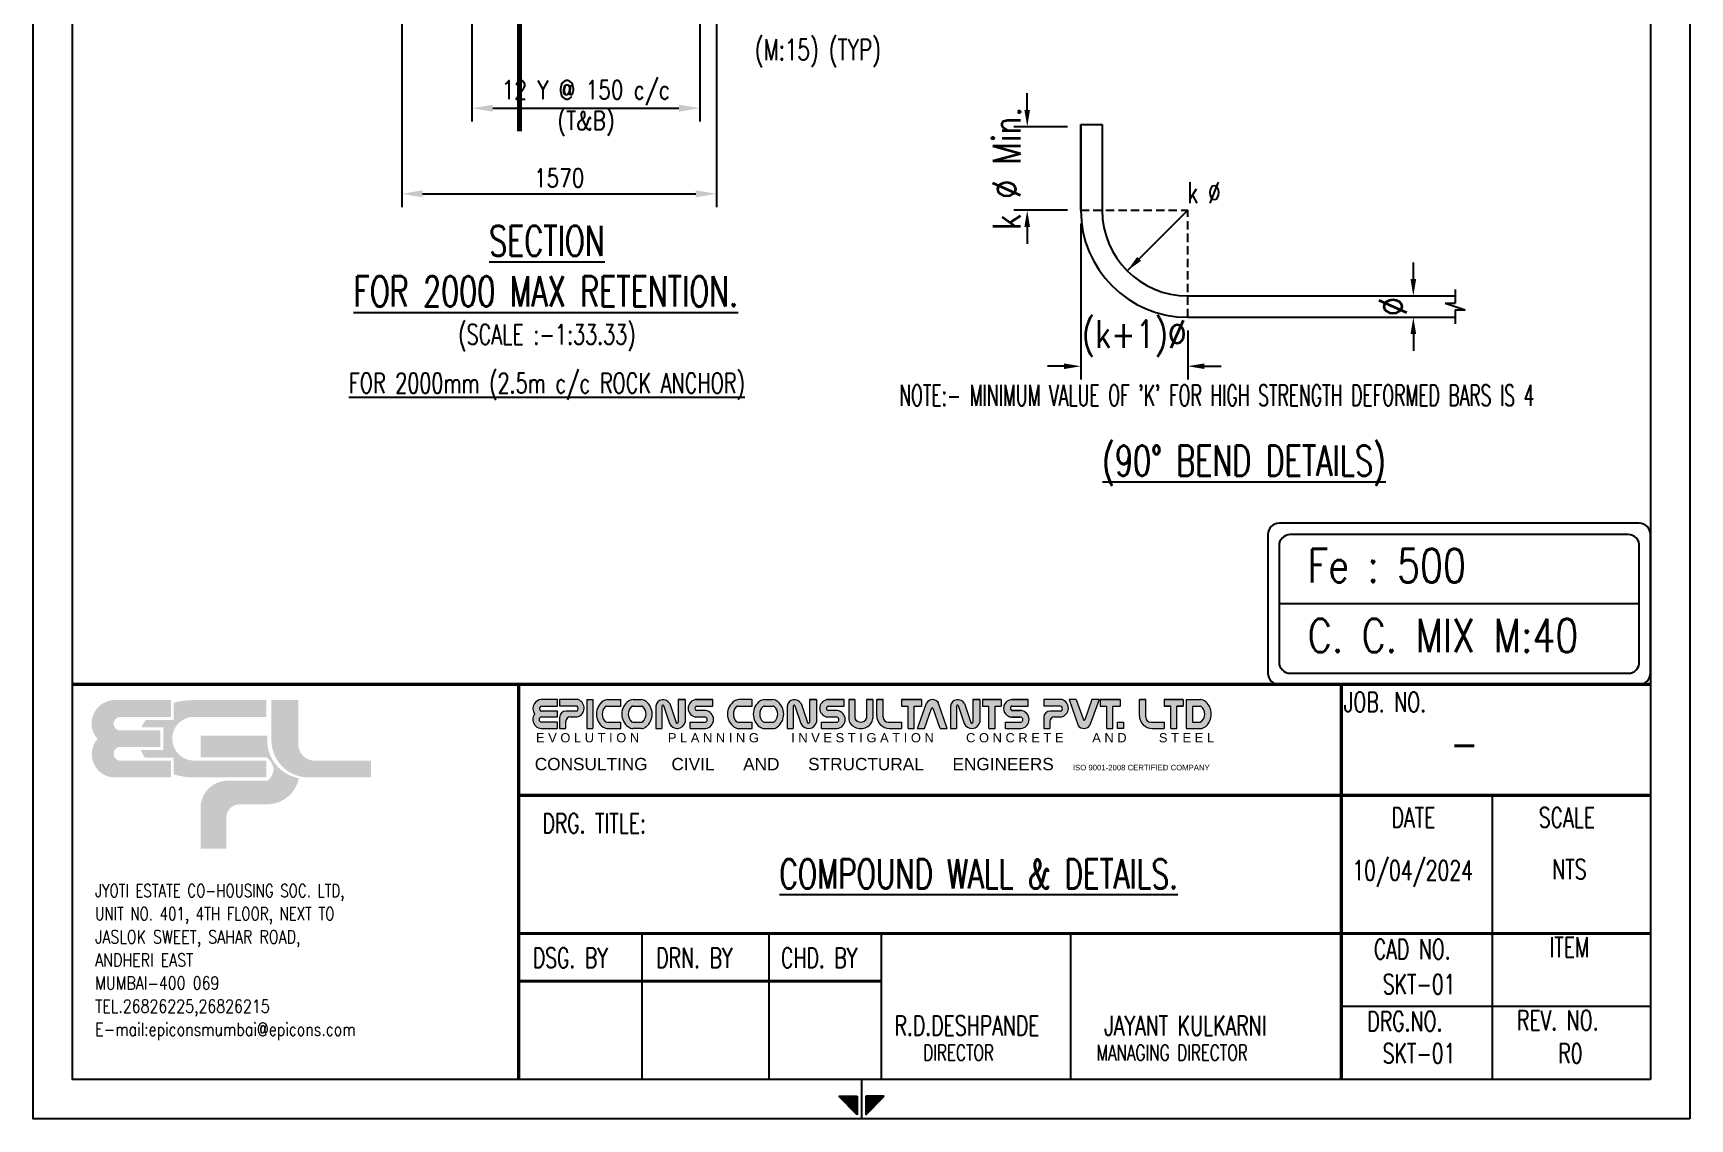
# Model space of a CAD drawing. Extents: x 345615 to 1272425, y -526289 to -156124.
# Drawn here: x 676095 to 700874, y -478849 to -462615 of the extents above; entities that cross this region are included whole.
import ezdxf
from ezdxf.enums import TextEntityAlignment as Align

# ---------------------------------------------------------------- set-up
doc = ezdxf.new("R2010")
doc.units = 0
doc.header["$LTSCALE"] = 500
doc.header["$MEASUREMENT"] = 0
doc.header["$PDMODE"] = 35
doc.header["$PDSIZE"] = -15
doc.linetypes.add('25090010060$0$HIDDEN', pattern=[0.375, 0.25, -0.125])
doc.layers.get('DEFPOINTS').update_dxf_attribs({"color": 4})
doc.layers.add('00 ECPL LOGO', color=250, linetype='Continuous', lineweight=20)
doc.layers.add('00 ELEV-2', color=9, linetype='Continuous', lineweight=30)
for name, color, linetype in [('3CONRED', 1, 'Continuous'), ('NO. BEAM', 3, 'Continuous'), ('PNA', 10, 'Continuous'), ('S-DIM-1', 5, 'Continuous'), ('S-REINFORCEMENT', 6, 'Continuous'), ('S-TEXT', 2, 'Continuous'), ('S-TEXT-1', 4, 'Continuous'), ('S-TITIL', 6, 'Continuous'), ('TEXT', 4, 'Continuous'), ('TEXT (SHEET)', 4, 'Continuous'), ('TEXT NORMAL', 4, 'Continuous'), ('TITLE', 4, 'Continuous')]:
    doc.layers.add(name, color=color, linetype=linetype)
doc.styles.add('ROMANS', font='simplex.shx', dxfattribs={"width": 0.8, "height": 275, "bigfont": 'bigfont.shx'})
doc.styles.add('SEC. TEXT', font='arial.ttf', dxfattribs={"height": 180})
doc.dimstyles.new('dim100', dxfattribs={"dimtxt": 250, "dimasz": 250, "dimexe": 200, "dimexo": 200, "dimgap": 100, "dimtad": 1, "dimdec": 0, "dimzin": 0, "dimdsep": 46, "dimtxsty": 'ROMANS', "dimcen": 0, "dimclrd": 5, "dimclre": 5, "dimclrt": 4, "dimadec": 0, "dimazin": 0, "dimtfac": 1, "dimtdec": 0, "dimtix": 1, "dimtofl": 0, "dimtmove": 2, "dimatfit": 3, "dimfxl": 0, "dimtolj": 1, "dimtzin": 0, "dimlwd": -1, "dimlwe": -1, "dimarcsym": 0})
doc.dimstyles.new('dim33.33', dxfattribs={"dimtxt": 250, "dimasz": 250, "dimexe": 200, "dimexo": 200, "dimgap": 100, "dimtad": 1, "dimdec": 0, "dimlfac": 0.333331, "dimzin": 0, "dimdsep": 46, "dimtxsty": 'ROMANS', "dimcen": 0, "dimclrd": 5, "dimclre": 5, "dimclrt": 4, "dimadec": 0, "dimazin": 0, "dimtfac": 1, "dimtdec": 0, "dimtix": 1, "dimtofl": 0, "dimtmove": 2, "dimatfit": 3, "dimfxl": 0, "dimtolj": 1, "dimtzin": 0, "dimlwd": -1, "dimlwe": -1, "dimarcsym": 0})

# ---------------------------------------------------------------- blocks, each defined once
blk = doc.blocks.new('MID')
at = {"layer": 'TEXT'}
for p, q in [((8.94, 1.07), (4.27, 5.74)), ((4.27, 5.74), (4.27, 1.07)), ((0, 0), (10, 0)), ((4.27, 1.07), (8.94, 1.07)), ((8.94, -1.07), (4.27, -5.74)), ((4.27, -1.07), (8.94, -1.07)), ((4.27, -5.74), (4.27, -1.07))]:
    blk.add_line(p, q, dxfattribs=at)
for points in [[(4.27, 5.74), (8.94, 1.07), (4.27, 1.07)], [(4.27, -5.74), (8.94, -1.07), (4.27, -1.07)]]:
    blk.add_solid(points, dxfattribs=at)
blk = doc.blocks.new('ecpl logo')
at = {"layer": '00 ECPL LOGO'}
for color, points in [(256, [(351, -827, 0.621111), (586, -1401), (1442, -1401), (1442, -1151), (682, -1151, -0.917622), (682, -948), (1285, -948), (1285, -702), (682, -702, -0.926164), (682, -501), (1442, -501), (1442, -251), (581, -251, 0.621111), (351, -827)]), (152, [(2940, -251), (2940, -863, 0.384329), (3453, -1401), (4422, -1401), (4422, -1151), (3582, -1151, -0.414214), (3340, -908), (3340, -251)]), (140, [(1887, -779), (1887, -1102), (2862, -1102, -0.232111), (2971, -1281, -0.194401), (2883, -1450), (2269, -1450, 0.364674), (1887, -1802), (1887, -2463), (2269, -2463), (2269, -1996, -0.414214), (2462, -1802), (2899, -1802, 0.338499), (3350, -1412, -0.371272), (2877, -839), (2877, -779)])]:
    blk.add_hatch(color=color, dxfattribs=at).paths.add_polyline_path(points)
h = blk.add_hatch(color=253, dxfattribs=at)
h.dxf.hatch_style = 1
h.paths.add_polyline_path([(995, -993, 0.07148), (1056, -1106), (1486, -1106), (1486, -1356, 0.065387), (1776, -1401), (2862, -1401), (2862, -1151), (1776, -1151, -0.910826), (1742, -501), (2862, -501), (2862, -251), (1776, -251, 0.069483), (1486, -291), (1486, -546), (1071, -546, 0.072407), (1003, -657), (1329, -657), (1329, -993)])
blk = doc.blocks.new('EPICONS TITLE')
at = {"layer": '00 ECPL LOGO'}
h = blk.add_hatch(color=7, dxfattribs=at)
h.dxf.hatch_style = 1
h.paths.add_polyline_path([(678, -252), (678, -146), (414, -146, 0.261636), (303, -208, 0.285841), (304, -378, 0.344902), (324, -574, 0.204992), (418, -614), (678, -614), (678, -510), (424, -510, -1), (418, -426), (678, -426), (678, -331), (424, -331, -1), (422, -252)])
h = blk.add_hatch(color=7, dxfattribs=at)
h.dxf.hatch_style = 1
h.paths.add_polyline_path([(1011, -146), (712, -146), (712, -252), (997, -252, -0.440545), (997, -331), (816, -331, 0.414214), (712, -435), (712, -614), (810, -614), (810, -504, -0.414214), (888, -426), (997, -426, 0.757811)])
h.paths.add_polyline_path([(1254, -146), (1153, -146), (1153, -614), (1254, -614)])
h.paths.add_polyline_path([(1708, -146), (1494, -146, 0.154275), (1419, -169, 0.519672), (1419, -591, 0.154275), (1494, -614), (1708, -614), (1708, -510), (1472, -510, -0.210356), (1452, -502, -0.388707), (1452, -260, -0.210356), (1472, -252), (1708, -252)])
h.paths.add_polyline_path([(2037, -146), (1904, -146, 0.159018), (1828, -171, 0.507969), (1828, -589, 0.159018), (1904, -614), (2037, -614, 0.173791), (2119, -585, 0.472311), (2119, -175, 0.173791)])
h.paths.add_polyline_path([(2046, -252, -0.185052), (2063, -258, -0.445894), (2063, -504, -0.185052), (2046, -510), (1899, -510, -0.185052), (1882, -504, -0.445894), (1882, -258, -0.185052), (1899, -252)], flags=16)
h.paths.add_polyline_path([(2501, -209, 0.723435), (2273, -252), (2273, -614), (2374, -614), (2374, -252, -0.723435), (2399, -241), (2495, -533, 0.724077), (2751, -510), (2751, -146), (2635, -146), (2635, -509, -0.755661), (2603, -519)])
h.paths.add_polyline_path([(3198, -146), (2916, -146, 0.823713), (2916, -429), (3082, -429, -0.713272), (3082, -510), (2830, -510), (2830, -614), (3082, -614, 0.900309), (3082, -324), (2936, -324, -0.746931), (2936, -252), (3198, -252)])
h = blk.add_hatch(color=7, dxfattribs=at)
h.dxf.hatch_style = 1
h.paths.add_polyline_path([(3837, -146), (3623, -146, 0.154275), (3548, -169, 0.519672), (3548, -591, 0.154275), (3623, -614), (3837, -614), (3837, -510), (3600, -510, -0.210932), (3581, -502, -0.385278), (3580, -260, -0.212895), (3599, -252), (3837, -252)])
h.paths.add_polyline_path([(4255, -175, 0.173792), (4173, -146), (4040, -146, 0.159018), (3964, -171, 0.507969), (3964, -589, 0.159018), (4040, -614), (4173, -614, 0.173792), (4255, -585, 0.472311)])
h.paths.add_polyline_path([(4182, -252, -0.185053), (4199, -258, -0.445893), (4199, -504, -0.185053), (4182, -510), (4035, -510, -0.185053), (4017, -504, -0.445893), (4017, -258, -0.185053), (4035, -252)], flags=16)
h.paths.add_polyline_path([(4406, -252), (4406, -614), (4507, -614), (4507, -252, -0.436861), (4522, -236, -0.319738), (4534, -245), (4629, -533, 0.724077), (4884, -510), (4884, -146), (4768, -146), (4768, -509, -0.755661), (4737, -519), (4635, -209, 0.723435)])
h.paths.add_polyline_path([(5335, -146), (5053, -146, 0.823713), (5053, -429), (5219, -429, -0.713272), (5219, -510), (4967, -510), (4967, -614), (5219, -614, 0.900309), (5219, -324), (5074, -324, -0.746931), (5074, -252), (5335, -252)])
h.paths.add_polyline_path([(5509, -146), (5408, -146), (5408, -452, 0.160106), (5433, -529, 0.505303), (5772, -529, 0.160106), (5797, -452), (5797, -146), (5699, -146), (5699, -451, -0.621318), (5509, -451)])
h.paths.add_polyline_path([(5969, -146), (5862, -146), (5862, -406, 0.414214), (6070, -614), (6267, -614), (6267, -510), (6047, -510, -0.414214), (5969, -432)])
h.paths.add_polyline_path([(6589, -146), (6267, -146), (6267, -249), (6372, -249), (6372, -614), (6473, -614), (6473, -249), (6589, -249)])
h.paths.add_polyline_path([(6863, -194, 0.539211), (6672, -201), (6523, -614), (6641, -614), (6752, -289, -0.708617), (6777, -289), (6894, -614), (7006, -614)])
h.paths.add_polyline_path([(7288, -209, 0.723435), (7059, -252), (7059, -614), (7160, -614), (7160, -252, -0.723435), (7186, -241), (7282, -533, 0.724077), (7538, -510), (7538, -146), (7421, -146), (7421, -509, -0.755661), (7390, -519)])
h.paths.add_polyline_path([(7886, -146), (7579, -146), (7579, -249), (7684, -249), (7684, -614), (7785, -614), (7785, -249), (7886, -249)])
h.paths.add_polyline_path([(8321, -146), (8059, -146, 0.157568), (7983, -170, 0.511532), (7983, -404, 0.157569), (8059, -429), (8206, -429, -0.713272), (8206, -510), (7953, -510), (7953, -614), (8206, -614, 0.900308), (8206, -324), (8065, -324), (8060, -324, -0.722204), (8060, -249), (8321, -249)])
h = blk.add_hatch(color=7, dxfattribs=at)
h.dxf.hatch_style = 1
h.paths.add_polyline_path([(8875, -146), (8576, -146), (8576, -252), (8849, -252, -0.270444), (8871, -265, -0.26297), (8871, -318, -0.270444), (8849, -331), (8680, -331, 0.414214), (8576, -435), (8576, -614), (8674, -614), (8674, -504, -0.414214), (8752, -426), (8861, -426, 0.757811)])
h.paths.add_polyline_path([(9103, -146), (8990, -146), (9133, -566, 0.539211), (9324, -560), (9474, -146), (9356, -146), (9244, -471, -0.708617), (9220, -471)])
h.paths.add_polyline_path([(9814, -146), (9492, -146), (9492, -249), (9597, -249), (9597, -614), (9698, -614), (9698, -249), (9814, -249)])
h.paths.add_polyline_path([(10234, -146), (10128, -146), (10128, -406, 0.414214), (10336, -614), (10533, -614), (10533, -510), (10312, -510, -0.414214), (10234, -432)])
h.paths.add_polyline_path([(9871, -510), (9775, -510), (9775, -614), (9871, -614)])
h = blk.add_hatch(color=7, dxfattribs=at)
h.dxf.hatch_style = 1
h.paths.add_polyline_path([(10533, -146), (10533, -249), (10637, -249), (10637, -614), (10739, -614), (10739, -249), (10839, -249), (10839, -146)])
h.paths.add_polyline_path([(10890, -146), (10890, -614), (11119, -614, 0.189446), (11208, -580, 0.435754), (11208, -181, 0.189446), (11119, -146)])
h.paths.add_polyline_path([(11122, -249, -0.519112), (11122, -510), (10989, -510), (10989, -249)], flags=16)
at = {"layer": '00 ECPL LOGO', "color": 7}
for p, q in [((678, -146), (414, -146)), ((424, -252), (678, -252)), ((678, -252), (678, -146)), ((1011, -146), (712, -146)), ((712, -146), (712, -252)), ((997, -252), (712, -252)), ((1153, -146), (1254, -146)), ((1153, -146), (1153, -614)), ((1254, -146), (1254, -614)), ((1472, -252), (1708, -252)), ((1494, -146), (1708, -146)), ((1708, -252), (1708, -146)), ((1899, -252), (2046, -252)), ((1904, -146), (2037, -146)), ((2273, -252), (2273, -614)), ((2374, -252), (2374, -614)), ((2399, -241), (2495, -533)), ((2501, -209), (2603, -519)), ((2635, -146), (2751, -146)), ((2751, -146), (2635, -146)), ((2635, -146), (2635, -510)), ((2751, -146), (2751, -510)), ((2751, -252), (2751, -252)), ((2916, -146), (3198, -146)), ((3198, -146), (2916, -146)), ((2936, -252), (3198, -252)), ((3198, -252), (3198, -146)), ((3599, -252), (3837, -252)), ((3837, -146), (3623, -146)), ((3837, -252), (3837, -146)), ((4035, -252), (4182, -252)), ((4040, -146), (4173, -146)), ((4406, -252), (4406, -614)), ((4507, -252), (4507, -614)), ((4534, -245), (4629, -533)), ((4635, -209), (4737, -519)), ((4768, -146), (4884, -146)), ((4768, -146), (4884, -146)), ((4884, -146), (4768, -146)), ((4768, -146), (4768, -510)), ((4884, -146), (4884, -510)), ((4884, -252), (4884, -252)), ((5053, -146), (5335, -146)), ((5053, -146), (5335, -146)), ((5335, -146), (5053, -146)), ((5074, -252), (5335, -252)), ((5335, -252), (5335, -146)), ((5408, -146), (5509, -146)), ((5509, -146), (5408, -146)), ((5408, -146), (5408, -452)), ((5509, -146), (5509, -451)), ((5699, -146), (5797, -146)), ((5797, -146), (5699, -146)), ((5699, -146), (5699, -451)), ((5797, -146), (5797, -452)), ((5862, -146), (5969, -146)), ((5969, -146), (5862, -146)), ((5862, -406), (5862, -146)), ((5969, -432), (5969, -146)), ((6267, -146), (6589, -146)), ((6589, -146), (6267, -146)), ((6267, -146), (6267, -249)), ((6267, -249), (6372, -249)), ((6372, -614), (6372, -249)), ((6473, -614), (6473, -249)), ((6473, -249), (6589, -249)), ((6523, -614), (6672, -201)), ((6589, -146), (6589, -249)), ((7006, -614), (6863, -194)), ((7059, -252), (7059, -614)), ((7160, -252), (7160, -614)), ((7186, -241), (7282, -533)), ((7288, -209), (7390, -519)), ((7421, -146), (7538, -146)), ((7421, -146), (7538, -146)), ((7538, -146), (7421, -146)), ((7421, -146), (7538, -146)), ((7421, -146), (7421, -510)), ((7538, -146), (7538, -510)), ((7538, -252), (7538, -252)), ((7579, -146), (7886, -146)), ((7886, -146), (7579, -146)), ((7579, -146), (7886, -146)), ((7579, -146), (7886, -146)), ((7886, -146), (7579, -146)), ((7579, -146), (7579, -249)), ((7579, -249), (7684, -249)), ((7579, -249), (7684, -249)), ((7684, -614), (7684, -249)), ((7785, -614), (7785, -249)), ((7785, -249), (7886, -249)), ((7785, -249), (7886, -249)), ((7886, -146), (7886, -249)), ((8040, -146), (8321, -146)), ((8040, -146), (8321, -146)), ((8321, -146), (8059, -146)), ((8060, -249), (8321, -249)), ((8321, -252), (8321, -146)), ((8875, -146), (8576, -146)), ((8576, -146), (8576, -252)), ((8849, -252), (8576, -252)), ((9103, -146), (8990, -146)), ((9103, -146), (8990, -146)), ((8990, -146), (9133, -566)), ((9103, -146), (9220, -471)), ((9356, -146), (9244, -471)), ((9474, -146), (9324, -560)), ((9474, -146), (9356, -146)), ((9408, -146), (9356, -146)), ((9474, -146), (9356, -146)), ((9492, -146), (9814, -146)), ((9814, -146), (9492, -146)), ((9492, -146), (9814, -146)), ((9492, -146), (9814, -146)), ((9492, -146), (9814, -146)), ((9492, -146), (9492, -249)), ((9492, -249), (9597, -249)), ((9492, -249), (9597, -249)), ((9597, -614), (9597, -249)), ((9698, -614), (9698, -249)), ((9698, -249), (9814, -249)), ((9698, -249), (9814, -249)), ((9814, -146), (9814, -249)), ((10128, -146), (10234, -146)), ((10234, -146), (10128, -146)), ((10128, -406), (10128, -146)), ((10234, -432), (10234, -146)), ((10533, -146), (10839, -146)), ((10839, -146), (10533, -146)), ((10533, -146), (10533, -249)), ((10533, -249), (10637, -249)), ((10637, -249), (10533, -249)), ((10637, -614), (10637, -249)), ((10739, -614), (10739, -249)), ((10739, -249), (10839, -249)), ((10739, -249), (10839, -249)), ((10839, -249), (10739, -249)), ((10839, -146), (10839, -249)), ((10890, -146), (11119, -146)), ((10890, -146), (10890, -614)), ((10989, -249), (10989, -510)), ((10989, -249), (11113, -249)), ((418, -426), (678, -426)), ((678, -510), (418, -510)), ((678, -331), (424, -331)), ((678, -426), (678, -331)), ((678, -614), (678, -510)), ((712, -435), (712, -614)), ((810, -504), (810, -614)), ((997, -331), (816, -331)), ((888, -426), (997, -426)), ((1472, -510), (1708, -510)), ((1708, -614), (1708, -510)), ((1899, -510), (2046, -510)), ((2751, -510), (2751, -510)), ((2830, -614), (2830, -510)), ((2830, -510), (3082, -510)), ((3082, -429), (2916, -429)), ((3082, -324), (2936, -324)), ((3600, -510), (3837, -510)), ((3837, -614), (3837, -510)), ((4035, -510), (4182, -510)), ((4967, -614), (4967, -510)), ((4967, -510), (5219, -510)), ((4967, -510), (5219, -510)), ((5219, -429), (5053, -429)), ((5219, -324), (5074, -324)), ((6047, -510), (6267, -510)), ((6267, -510), (6267, -614)), ((6641, -614), (6752, -289)), ((6894, -614), (6777, -289)), ((7538, -510), (7538, -510)), ((7953, -614), (7953, -510)), ((7953, -510), (8206, -510)), ((7953, -510), (8206, -510)), ((7953, -510), (8206, -510)), ((8206, -429), (8040, -429)), ((8059, -429), (8194, -429)), ((8206, -324), (8060, -324)), ((8065, -324), (8206, -324)), ((8576, -435), (8576, -614)), ((8674, -504), (8674, -614)), ((8849, -331), (8680, -331)), ((8752, -426), (8861, -426)), ((10312, -510), (10533, -510)), ((10533, -510), (10533, -614)), ((10989, -510), (11113, -510)), ((418, -614), (678, -614)), ((712, -614), (810, -614)), ((1153, -614), (1254, -614)), ((1494, -614), (1708, -614)), ((2037, -614), (1904, -614)), ((2273, -614), (2374, -614)), ((2614, -614), (2635, -614)), ((2635, -614), (2635, -614)), ((2830, -614), (3082, -614)), ((2830, -614), (3082, -614)), ((3623, -614), (3837, -614)), ((4040, -614), (4173, -614)), ((4406, -614), (4507, -614)), ((4406, -614), (4507, -614)), ((4406, -614), (4507, -614)), ((4967, -614), (5219, -614)), ((4967, -614), (5219, -614)), ((4967, -614), (5219, -614)), ((6070, -614), (6267, -614)), ((6070, -614), (6267, -614)), ((6372, -614), (6473, -614)), ((6372, -614), (6473, -614)), ((6523, -614), (6641, -614)), ((6589, -614), (6641, -614)), ((6894, -614), (7006, -614)), ((6894, -614), (7006, -614)), ((7059, -614), (7160, -614)), ((7059, -614), (7160, -614)), ((7059, -614), (7160, -614)), ((7684, -614), (7785, -614)), ((7684, -614), (7785, -614)), ((7684, -614), (7785, -614)), ((7684, -614), (7785, -614)), ((7953, -614), (8206, -614)), ((7953, -614), (8206, -614)), ((7953, -614), (8206, -614)), ((7953, -614), (8206, -614)), ((7953, -614), (8206, -614)), ((8576, -614), (8674, -614)), ((9597, -614), (9698, -614)), ((9597, -614), (9698, -614)), ((9597, -614), (9698, -614)), ((10336, -614), (10533, -614)), ((10336, -614), (10533, -614)), ((10637, -614), (10739, -614)), ((10637, -614), (10739, -614)), ((10637, -614), (10739, -614)), ((10637, -614), (10739, -614)), ((10653, -614), (10739, -614)), ((10653, -614), (10739, -614)), ((10653, -614), (10739, -614)), ((10653, -614), (10739, -614)), ((10890, -614), (11119, -614))]:
    blk.add_line(p, q, dxfattribs=at)
blk.add_lwpolyline([(9775, -510), (9871, -510), (9871, -614), (9775, -614)], close=True, dxfattribs=at)
for centre, radius, start, end in [((439, -292), 160, 148.648, 212.4563), ((414, -276), 130, 90, 148.648), ((423, -291), 39.6, 88.7637, 271.2363), ((965, -284), 146, 282.7188, 71.3398), ((961, -291), 53.7, 312.4487, 47.5513), ((1567, -380), 257, 125.0807, 234.9193), ((1584, -381), 179, 137.5171, 222.4829), ((1494, -276), 130, 90, 125.0807), ((1472, -278), 26, 90, 137.5171), ((1981, -380), 259, 126.1417, 233.8583), ((1992, -381), 165, 131.9364, 228.0636), ((1904, -276), 130, 90, 126.1417), ((1899, -278), 26, 90, 131.9364), ((2037, -276), 130, 50.5638, 90), ((2046, -278), 26, 48.0636, 90), ((1953, -381), 165, 311.9364, 48.0636), ((1951, -380), 265, 309.4362, 50.5638), ((2394, -268), 122, 28.75, 172.2831), ((2388, -251), 14.5, 40.0191, 183.5523), ((2944, -287), 144, 101.0425, 258.9575), ((2947, -288), 37.6, 106.4856, 253.5144), ((3696, -380), 257, 125.0807, 234.9193), ((3714, -381), 180, 138.0741, 222.3563), ((3623, -276), 130, 90, 125.0807), ((3599, -278), 26, 90, 138.0741), ((4116, -380), 259, 126.1417, 233.8583), ((4127, -381), 165, 131.9364, 228.0636), ((4040, -276), 130, 90, 126.1417), ((4035, -278), 26, 90, 131.9364), ((4173, -276), 130, 50.5638, 90), ((4182, -278), 26, 48.0636, 90), ((4089, -381), 165, 311.9364, 48.0636), ((4087, -380), 265, 309.4362, 50.5638), ((4527, -268), 122, 28.75, 172.2831), ((4522, -251), 14.5, 89.1577, 183.5523), ((4522, -249), 13, 18.2334, 89.1577), ((5081, -287), 144, 101.0425, 258.9575), ((5084, -288), 37.6, 106.4856, 253.5144), ((6770, -260), 114, 35.166, 148.5022), ((7181, -268), 122, 28.75, 172.2831), ((7175, -251), 14.5, 40.0191, 183.5523), ((8067, -287), 144, 125.818, 234.182), ((8059, -276), 130, 90, 125.818), ((8072, -286), 39.3, 108.3261, 238.1957), ((8849, -278), 26, 29.4672, 90), ((8829, -284), 146, 282.7188, 71.3398), ((8824, -291), 53.7, 330.5328, 29.4672), ((11113, -275), 26, 51.4816, 90), ((11119, -276), 130, 47.0907, 90), ((11030, -380), 160, 308.5184, 51.4816), ((11023, -380), 272, 312.9093, 47.0907), ((439, -464), 160, 147.5437, 223.6612), ((421, -468), 42.1, 94.0242, 265.9758), ((816, -435), 104, 90, 180), ((888, -504), 78, 90, 180), ((1472, -484), 26, 222.4829, 270), ((1899, -484), 26, 228.0636, 270), ((2046, -484), 26, 270, 311.9364), ((2619, -479), 135, 203.2219, 346.755), ((2618, -510), 17.1, 214.0796, 357.6127), ((3067, -469), 146, 276.006, 83.994), ((3068, -470), 43.1, 289.0016, 70.9984), ((3600, -484), 26, 222.3563, 270), ((4035, -484), 26, 228.0636, 270), ((4182, -484), 26, 270, 311.9364), ((4753, -479), 135, 203.2219, 346.8516), ((4751, -510), 17.1, 214.0796, 357.6127), ((5204, -469), 146, 276.006, 83.994), ((5205, -470), 43.1, 289.0016, 70.9984), ((5538, -452), 130, 180, 216.3848), ((5602, -404), 210, 216.3848, 323.6152), ((5604, -405), 106, 206.2931, 333.7069), ((5667, -452), 130, 323.6152, 0), ((6070, -406), 208, 180, 270), ((6047, -432), 78, 180, 270), ((6764, -294), 13, 19.7665, 161.0546), ((7406, -479), 135, 203.2219, 346.755), ((7404, -510), 17.1, 214.0796, 357.6127), ((8059, -299), 130, 234.182, 270), ((8065, -298), 26, 238.1957, 270), ((8190, -469), 146, 276.006, 83.994), ((8192, -470), 43.1, 289.0016, 70.9984), ((8680, -435), 104, 90, 180), ((8752, -504), 78, 90, 180), ((8849, -305), 26, 270, 330.5328), ((9232, -467), 13, 199.7665, 341.0546), ((10336, -406), 208, 180, 270), ((10312, -432), 78, 180, 270), ((11113, -484), 26, 270, 308.5184), ((418, -484), 130, 223.6612, 270), ((1494, -484), 130, 234.9193, 270), ((1904, -484), 130, 233.8583, 270), ((2037, -484), 130, 270, 309.4362), ((3623, -484), 130, 234.9193, 270), ((4040, -484), 130, 233.8583, 270), ((4173, -484), 130, 270, 309.4362), ((9227, -500), 114, 215.166, 328.5022), ((11119, -484), 130, 270, 312.9093)]:
    blk.add_arc(centre, radius, start, end, dxfattribs=at)
at = {"layer": '00 ECPL LOGO', "color": 7, "attachment_point": 1, "style": 'SEC. TEXT'}
for s, insert, char_height, width in [('E V O L U T I O N        P L A N N I N G         I N V E S T I G A T I O N         C O N C R E T E        A N D         S T E E L', (328, -689), 150, 445502.26), ('CONSULTING     CIVIL      AND      STRUCTURAL      ENGINEERS', (309, -1092), 200, 495763.22), ('ISO 9001-2008 CERTIFIED COMPANY', (9049, -1204), 90, 434288.5)]:
    blk.add_mtext(s, dxfattribs=dict(at, insert=insert, char_height=char_height, width=width))
blk = doc.blocks.new('A4')
at = {"layer": '3CONRED'}
blk.add_line((260538, -2522), (256855, -2522), dxfattribs=at)
at = {"layer": 'PNA', "color": 5}
for p, q in [((258658, -3392), (258658, -8)), ((248525, -3392), (248525, -1653)), ((250040, -3392), (250040, -1653)), ((251377, -3392), (251377, -1653)), ((253633, -3392), (253633, -1653))]:
    blk.add_line(p, q, dxfattribs=at)
at = {"layer": 'PNA', "color": 4}
blk.add_lwpolyline([(261008, -3862), (241268, -3862), (241268, 24056), (261008, 24056)], close=True, dxfattribs=at)
at = {"layer": 'PNA', "color": 3}
blk.add_lwpolyline([(260538, -3392), (241738, -3392), (241738, 23586), (260538, 23586)], close=True, dxfattribs=at)
at = {"layer": 'PNA', "color": 1, "const_width": 37.6}
for points in [[(241738, 1314), (260538, 1314)], [(247053, -3392), (247053, 1314)], [(256855, -3392), (256855, 1314)], [(247053, -8), (260538, -8)], [(247053, -1653), (260538, -1653)], [(247053, -2221), (251377, -2221)]]:
    blk.add_lwpolyline(points, dxfattribs=at)
at = {"layer": '00 ELEV-2'}
for name, p, xscale, yscale, zscale in [('ecpl logo', (241755, 1327), 0.8004648938681197, 0.8004648938681197, 0.8004648938681197), ('EPICONS TITLE', (247019, 1239), 0.7336260752301319, 0.7336260752301319, 0.7336260752301319)]:
    blk.add_blockref(name, p, dxfattribs=dict(at, xscale=xscale, yscale=yscale, zscale=zscale))
at = {"layer": 'TEXT (SHEET)', "color": 4, "xscale": 46.99999999999999, "yscale": 46.99999999999999, "zscale": 46.99999999999999, "rotation": 270}
blk.add_blockref('MID', (251138, -3392), dxfattribs=at)
at = {"layer": 'S-TEXT-1', "style": 'ROMANS'}
for s, height, width, p in [('JYOTI ESTATE CO-HOUSING SOC. LTD,', 155.25, 0.75, (242008, -1221, -8)), ('UNIT NO. 401, 4TH FLOOR, NEXT TO', 155.25, 0.75, (242008, -1496, -8)), ('JASLOK SWEET, SAHAR ROAD,', 154.69, 0.8, (242008, -1771, -8)), ('ANDHERI EAST', 154.69, 0.8, (242008, -2047, -8)), ('MUMBAI-400 069', 154.69, 0.8, (242008, -2322, -8)), ('TEL.26826225,26826215', 154.69, 0.8, (242008, -2597, -8)), ('E-mail:epiconsmumbai@epicons.com', 154.69, 0.8, (242008, -2872, -8))]:
    blk.add_text(s, height=height, dxfattribs=dict(at, width=width)).set_placement(p)
at = {"layer": 'TEXT (SHEET)', "style": 'ROMANS', "width": 0.7}
for s, height, p in [(' JOB. NO.', 235, (256773, 986)), ('DATE', 235, (257454, -389)), ('SCALE', 235, (259208, -389)), (' DRG. TITLE:', 235, (247223, -458)), ('CAD NO.', 235, (257242, -1958)), ('ITEM', 235, (259336, -1934)), (' DRG.NO.', 235, (257052, -2816)), (' REV. NO.', 235, (258835, -2804)), ('DIRECTOR', 188, (251875, -3168)), (' MANAGING DIRECTOR', 188, (253851, -3168))]:
    blk.add_text(s, height=height, dxfattribs=at).set_placement(p)
at = {"layer": 'TEXT NORMAL', "style": 'ROMANS', "width": 0.7}
for s, p in [(' DSG. BY', (247108, -2061)), (' DRN. BY', (248579, -2061)), (' CHD. BY', (250066, -2061))]:
    blk.add_text(s, height=235, dxfattribs=at).set_placement(p)
at = {"layer": 'TITLE', "color": 4, "style": 'ROMANS', "width": 0.7}
for s, p in [('R.D.DESHPANDE', (251531, -2868)), (' JAYANT KULKARNI', (253918, -2868))]:
    blk.add_text(s, height=235, dxfattribs=at).set_placement(p)
blk = doc.blocks.new('*D661')
at = {"layer": 'DEFPOINTS', "color": 0}
for p in [(682658, -460933), (686068, -460933), (686068, -463738)]:
    blk.add_point(p, dxfattribs=at)
at = {"layer": 'S-DIM-1', "color": 5}
for p, q in [((682658, -461133), (682658, -463938)), ((686068, -461133), (686068, -463938)), ((682970, -463738), (685755, -463738))]:
    blk.add_line(p, q, dxfattribs=at)
for points in [[(682970, -463686), (682970, -463790), (682658, -463738)], [(685755, -463790), (685755, -463686), (686068, -463738)]]:
    blk.add_solid(points, dxfattribs=at)
at = {"layer": 'S-DIM-1', "color": 4, "insert": (684363, -463738), "char_height": 275, "attachment_point": 5, "style": 'ROMANS'}
blk.add_mtext('\\A1;{12 Y @ 150 c/c\\P(T&B)}', dxfattribs=at)
blk = doc.blocks.new('*D666')
at = {"layer": 'DEFPOINTS', "color": 0}
for p in [(681608, -461083), (686318, -461083), (686318, -465018)]:
    blk.add_point(p, dxfattribs=at)
at = {"layer": 'S-DIM-1', "color": 5}
for p, q in [((681608, -461283), (681608, -465218)), ((686318, -461283), (686318, -465218)), ((681920, -465018), (686005, -465018))]:
    blk.add_line(p, q, dxfattribs=at)
for points in [[(681920, -464966), (681920, -465070), (681608, -465018)], [(686005, -465070), (686005, -464966), (686318, -465018)]]:
    blk.add_solid(points, dxfattribs=at)
at = {"layer": 'S-DIM-1', "color": 4, "insert": (683963, -464781), "char_height": 275, "attachment_point": 5, "style": 'ROMANS'}
blk.add_mtext('\\A1;1570', dxfattribs=at)
blk = doc.blocks.new('*D675')
at = {"color": 5}
for p, q in [((696738, -466294), (696738, -466044)), ((696626, -466544), (696938, -466544)), ((696626, -466864), (696938, -466864)), ((696738, -467114), (696738, -467364))]:
    blk.add_line(p, q, dxfattribs=at)
for points in [[(696696, -466294), (696780, -466294), (696738, -466544)], [(696780, -467114), (696696, -467114), (696738, -466864)]]:
    blk.add_solid(points, dxfattribs=at)
at = {"layer": 'DEFPOINTS', "color": 0}
for p in [(696426, -466544), (696426, -466864), (696738, -466864)]:
    blk.add_point(p, dxfattribs=at)
at = {"color": 4, "insert": (696432, -466704), "char_height": 275, "attachment_point": 5, "rotation": 90, "style": 'ROMANS'}
blk.add_mtext('\\A1;{\\H1.5x;%%C}', dxfattribs=at)
blk = doc.blocks.new('*D676')
at = {"color": 5}
for p, q in [((691764, -465464), (691764, -467796)), ((693364, -467064), (693364, -467796)), ((691514, -467596), (691264, -467596)), ((693614, -467596), (693864, -467596))]:
    blk.add_line(p, q, dxfattribs=at)
for points in [[(691514, -467638), (691514, -467554), (691764, -467596)], [(693614, -467554), (693614, -467638), (693364, -467596)]]:
    blk.add_solid(points, dxfattribs=at)
at = {"layer": 'DEFPOINTS', "color": 0}
for p in [(691764, -465264), (693364, -466864), (691764, -467596)]:
    blk.add_point(p, dxfattribs=at)
at = {"color": 4, "insert": (692564, -467182), "char_height": 275, "attachment_point": 5, "style": 'ROMANS'}
blk.add_mtext('\\A1;{\\H1.5x;(k+1)%%C}', dxfattribs=at)
blk = doc.blocks.new('*D677')
at = {"color": 5}
for p, q in [((690963, -463764), (690963, -463514)), ((691564, -464014), (690763, -464014)), ((691564, -465264), (690763, -465264)), ((690963, -465514), (690963, -465764))]:
    blk.add_line(p, q, dxfattribs=at)
for points in [[(690921, -463764), (691005, -463764), (690963, -464014)], [(691005, -465514), (690921, -465514), (690963, -465264)]]:
    blk.add_solid(points, dxfattribs=at)
at = {"layer": 'DEFPOINTS', "color": 0}
for p in [(690963, -464014), (691764, -464014), (691764, -465264)]:
    blk.add_point(p, dxfattribs=at)
at = {"color": 4, "insert": (690657, -464639), "char_height": 275, "attachment_point": 5, "rotation": 90, "style": 'ROMANS'}
blk.add_mtext('\\A1;{\\H1.5x;k %%C Min.}', dxfattribs=at)

msp = doc.modelspace()

# ---------------------------------------------------------------- linework, layer by layer
at = {"color": 6}
for p, q in [((691764.222, -463983.677), (692084.222, -463983.677)), ((691764.222, -465263.677), (691764.222, -463983.677))]:
    msp.add_line(p, q, dxfattribs=at)
at = {"color": 8, "linetype": '25090010060$0$HIDDEN'}
for p in [(691764.222, -465263.677), (693364.222, -466863.677)]:
    msp.add_line(p, (693364.222, -465263.677), dxfattribs=at)
at = {"color": 8}
for p, q in [((697364.222, -466447.28), (697364.222, -466653.677)), ((697214.222, -466653.677), (697364.222, -466653.677)), ((697214.222, -466653.677), (697514.222, -466753.677)), ((697364.222, -466753.677), (697514.222, -466753.677)), ((697364.222, -466753.677), (697364.222, -466960.075))]:
    msp.add_line(p, q, dxfattribs=at)
at = {"color": 6}
for points in [[(691764.222, -464013.677), (691764.222, -465263.677, 0.414213562), (693364.222, -466863.677), (697364.222, -466863.677)], [(692084.222, -463983.677), (692084.222, -465263.677, 0.414213562), (693364.222, -466543.677), (697364.222, -466543.677)]]:
    msp.add_lwpolyline(points, format="xyb", dxfattribs=at)
at = {"layer": 'NO. BEAM', "color": 2}
msp.add_line((700117.087, -471148.98), (694730.373, -471148.98), dxfattribs=at)
for points in [[(700117.087, -469944.844), (694730.373, -469944.844, 0.414213562), (694563.676, -470111.541), (694563.676, -472186.418, 0.414213562), (694730.373, -472353.115), (700117.087, -472353.115, 0.414213562), (700283.783, -472186.418), (700283.783, -470111.541, 0.414213562)], [(699950.391, -470111.541), (694897.069, -470111.541, 0.414213562), (694730.373, -470278.237), (694730.373, -472019.722, 0.414213562), (694897.069, -472186.418), (699950.391, -472186.418, 0.414213562), (700117.087, -472019.722), (700117.087, -470278.237, 0.414213562)]]:
    msp.add_lwpolyline(points, format="xyb", close=True, dxfattribs=at)
at = {"layer": 'S-REINFORCEMENT', "const_width": 75, "elevation": -24.95}
msp.add_lwpolyline([(684270.402, -460482.709), (683370.402, -460482.709), (683370.402, -464082.709)], dxfattribs=at)

# ---------------------------------------------------------------- block references
at = {"xscale": 1.25523012566191, "yscale": 1.25523012566191, "zscale": 1.25523012566191}
msp.add_blockref('A4', (373248.124, -474002.197), dxfattribs=at)

# ---------------------------------------------------------------- texts
at = {"layer": 'S-TEXT', "style": 'ROMANS', "width": 0.7}
for s, p in [('(SCALE :-1:33.33)', (683779.454, -467119.561, -24.95)), ('%%UFOR 2000mm (2.5m c/c ROCK ANCHOR)', (683779.454, -467847.488, -24.95))]:
    msp.add_text(s, height=300, dxfattribs=at).set_placement(p, align=Align.MIDDLE_CENTER)
at = {"layer": 'S-TEXT-1', "style": 'ROMANS', "width": 0.7}
msp.add_text('(M:15) (TYP)', height=312.5, dxfattribs=at).set_placement((686888.936, -462863.959, -12.885), align=Align.MIDDLE_LEFT)
at = {"layer": 'S-TEXT-1', "style": 'ROMANS'}
for s, width, p in [('k ∅', 0.7, (693358.645, -465156.598)), ("NOTE:- MINIMUM VALUE OF 'K' FOR HIGH STRENGTH DEFORMED BARS IS 4 ", 0.6, (689048.633, -468187.141))]:
    msp.add_text(s, height=312.5, dxfattribs=dict(at, width=width)).set_placement(p)
at = {"layer": 'S-TITIL', "style": 'ROMANS', "width": 0.7}
for s, p in [('%%USECTION', (683779.454, -465721.661, -24.95)), ('%%UFOR 2000 MAX RETENTION.', (683764.099, -466475.972, -24.95))]:
    msp.add_text(s, height=450, dxfattribs=at).set_placement(p, align=Align.MIDDLE_CENTER)
msp.add_text('%%U(90\\M+1818B BEND DETAILS)', height=450, dxfattribs=at).set_placement((692086.907, -469232.987))
at = {"layer": 'S-TITIL', "style": 'ROMANS', "width": 0.8}
for s, p in [('Fe : 500', (695158.419, -470577.326)), ('C. C. MIX M:40', (695158.419, -471622.632))]:
    msp.add_text(s, height=500.0889, dxfattribs=at).set_placement(p, align=Align.MIDDLE_LEFT)
at = {"layer": 'TEXT', "color": 1, "style": 'ROMANS', "width": 0.8}
msp.add_text('-', height=470.711, dxfattribs=at).set_placement((697290.262, -473237.038, -9.438), align=Align.MIDDLE_LEFT)
at = {"layer": 'TEXT', "color": 1, "style": 'ROMANS', "width": 0.7}
msp.add_text('%%UCOMPOUND WALL & DETAILS.', height=437.5, dxfattribs=at).set_placement((690236.414, -475187.119), align=Align.MIDDLE_CENTER)
at = {"layer": 'TEXT', "color": 2, "style": 'ROMANS', "width": 0.7}
for s, p in [('10/04/2024', (696727.161, -475134.576, -9.438)), ('NTS', (699071.79, -475117.133, -9.438)), ('SKT-01', (696824.919, -476836.499, -9.438)), ('SKT-01', (696822.757, -477870.579, -9.438)), ('R0', (699087.212, -477870.579, -9.438))]:
    msp.add_text(s, height=294.9791, dxfattribs=at).set_placement(p, align=Align.MIDDLE_CENTER)

# ---------------------------------------------------------------- dimensions: what is measured, and where the dimension line sits
at = {"color": 2}
dim = msp.add_linear_dim(base=(690963.011, -464013.677), p1=(691764.222, -465263.677), p2=(691764.222, -464013.677), angle=90, text='{\\H1.5x;k %%C Min.}', dimstyle='dim100', dxfattribs=at)
dim.commit()
dim.dimension.update_dxf_attribs({"geometry": '*D677', "text_midpoint": (690656.761, -464638.677)})
dim = msp.add_linear_dim(base=(691764.222, -467595.875), p1=(693364.222, -466863.677), p2=(691764.222, -465263.677), text='{\\H1.5x;(k+1)%%C}', dimstyle='dim100', dxfattribs=at)
dim.commit()
dim.dimension.update_dxf_attribs({"geometry": '*D676', "text_midpoint": (692564.222, -467181.589)})
dim = msp.add_aligned_dim(p1=(696425.555, -466543.677), p2=(696425.555, -466863.677), distance=312.5, text='{\\H1.5x;%%C}', dimstyle='dim100', dxfattribs=at)
dim.commit()
dim.dimension.update_dxf_attribs({"geometry": '*D675', "text_midpoint": (696431.805, -466703.677)})
at = {"layer": 'S-DIM-1'}
dim = msp.add_linear_dim(base=(686317.786, -465018.246, -24.95), p1=(681607.786, -461082.709, -24.95), p2=(686317.786, -461082.709, -24.95), dimstyle='dim33.33', override={"dimtxt": 312.5, "dimasz": 312.5, "dimtmove": 0}, dxfattribs=at)
dim.commit()
dim.dimension.update_dxf_attribs({"geometry": '*D666', "text_midpoint": (683962.786, -464780.746, -24.95)})
dim = msp.add_linear_dim(base=(686067.786, -463738.301, -36297.515), p1=(682657.786, -460932.709, -24.95), p2=(686067.786, -460932.709, -36297.515), angle=180, text='{12 Y @ 150 c/c\\X(T&B)}', dimstyle='dim33.33', override={"dimtxt": 312.5, "dimasz": 312.5, "dimtxsty": 'ROMANS', "dimtmove": 0}, dxfattribs=at)
dim.commit()
dim.dimension.update_dxf_attribs({"geometry": '*D661', "text_midpoint": (684362.786, -463738.301, -36297.515), "dimtype": 160})

# ---------------------------------------------------------------- leaders
at = {"color": 2}
msp.add_leader([(692459.126, -466168.774), (693364.222, -465263.677)], dimstyle='dim100', override={"dimgap": 100, "dimtad": 0}, dxfattribs=at)

doc.saveas('drawing.dxf')
